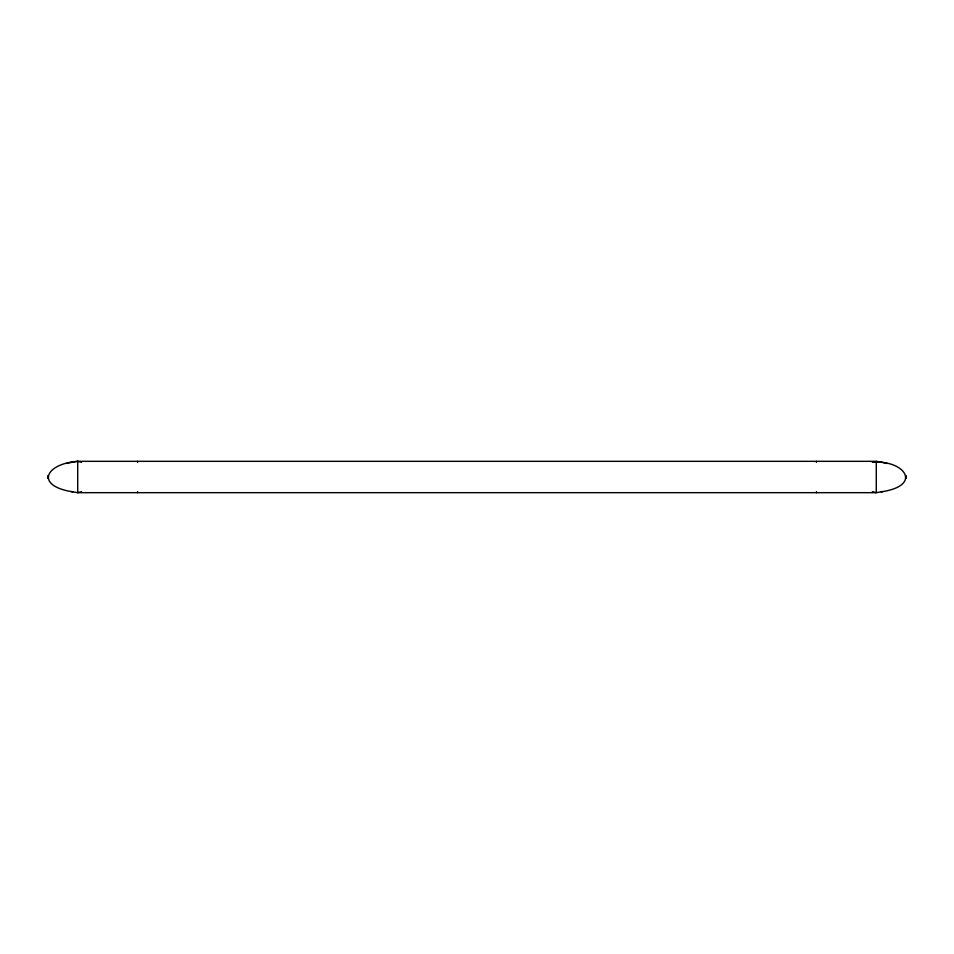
<?xml version="1.0" encoding="UTF-8"?>
<svg xmlns="http://www.w3.org/2000/svg" width="954" height="954" viewBox="0 0 954 954"><rect width="100%" height="100%" fill="white"/><g stroke="black" fill="none" stroke-linecap="round" stroke-linejoin="round"><path stroke-width="1.43" d="M880.78 462.058L876.285 461.319L77.715 461.319C45.697 463.596 34.177 485.753 72.754 491.859M881.246 491.859C923.973 485.347 903.593 459.494 872.385 462.332M81.615 491.668L77.715 492.681L70.93 491.501M73.219 462.058L77.715 461.319L81.615 462.332M883.07 491.501L876.285 492.681L77.715 492.681L77.715 461.319M872.385 491.668L876.285 492.681L876.285 461.319M816.433 461.319L816.433 462.332M816.433 491.668L816.433 492.681M137.567 461.319L137.567 462.332M137.567 491.668L137.567 492.681M881.186 462.13A89.891 86.623 90 0 1 887.256 463.489M906.169 475.664A5.843 5.629 -90 0 1 906.169 478.336M47.831 478.336A5.843 5.629 90 0 1 47.831 475.664M66.744 463.489A89.891 86.623 -90 0 1 72.814 462.13"/></g></svg>
